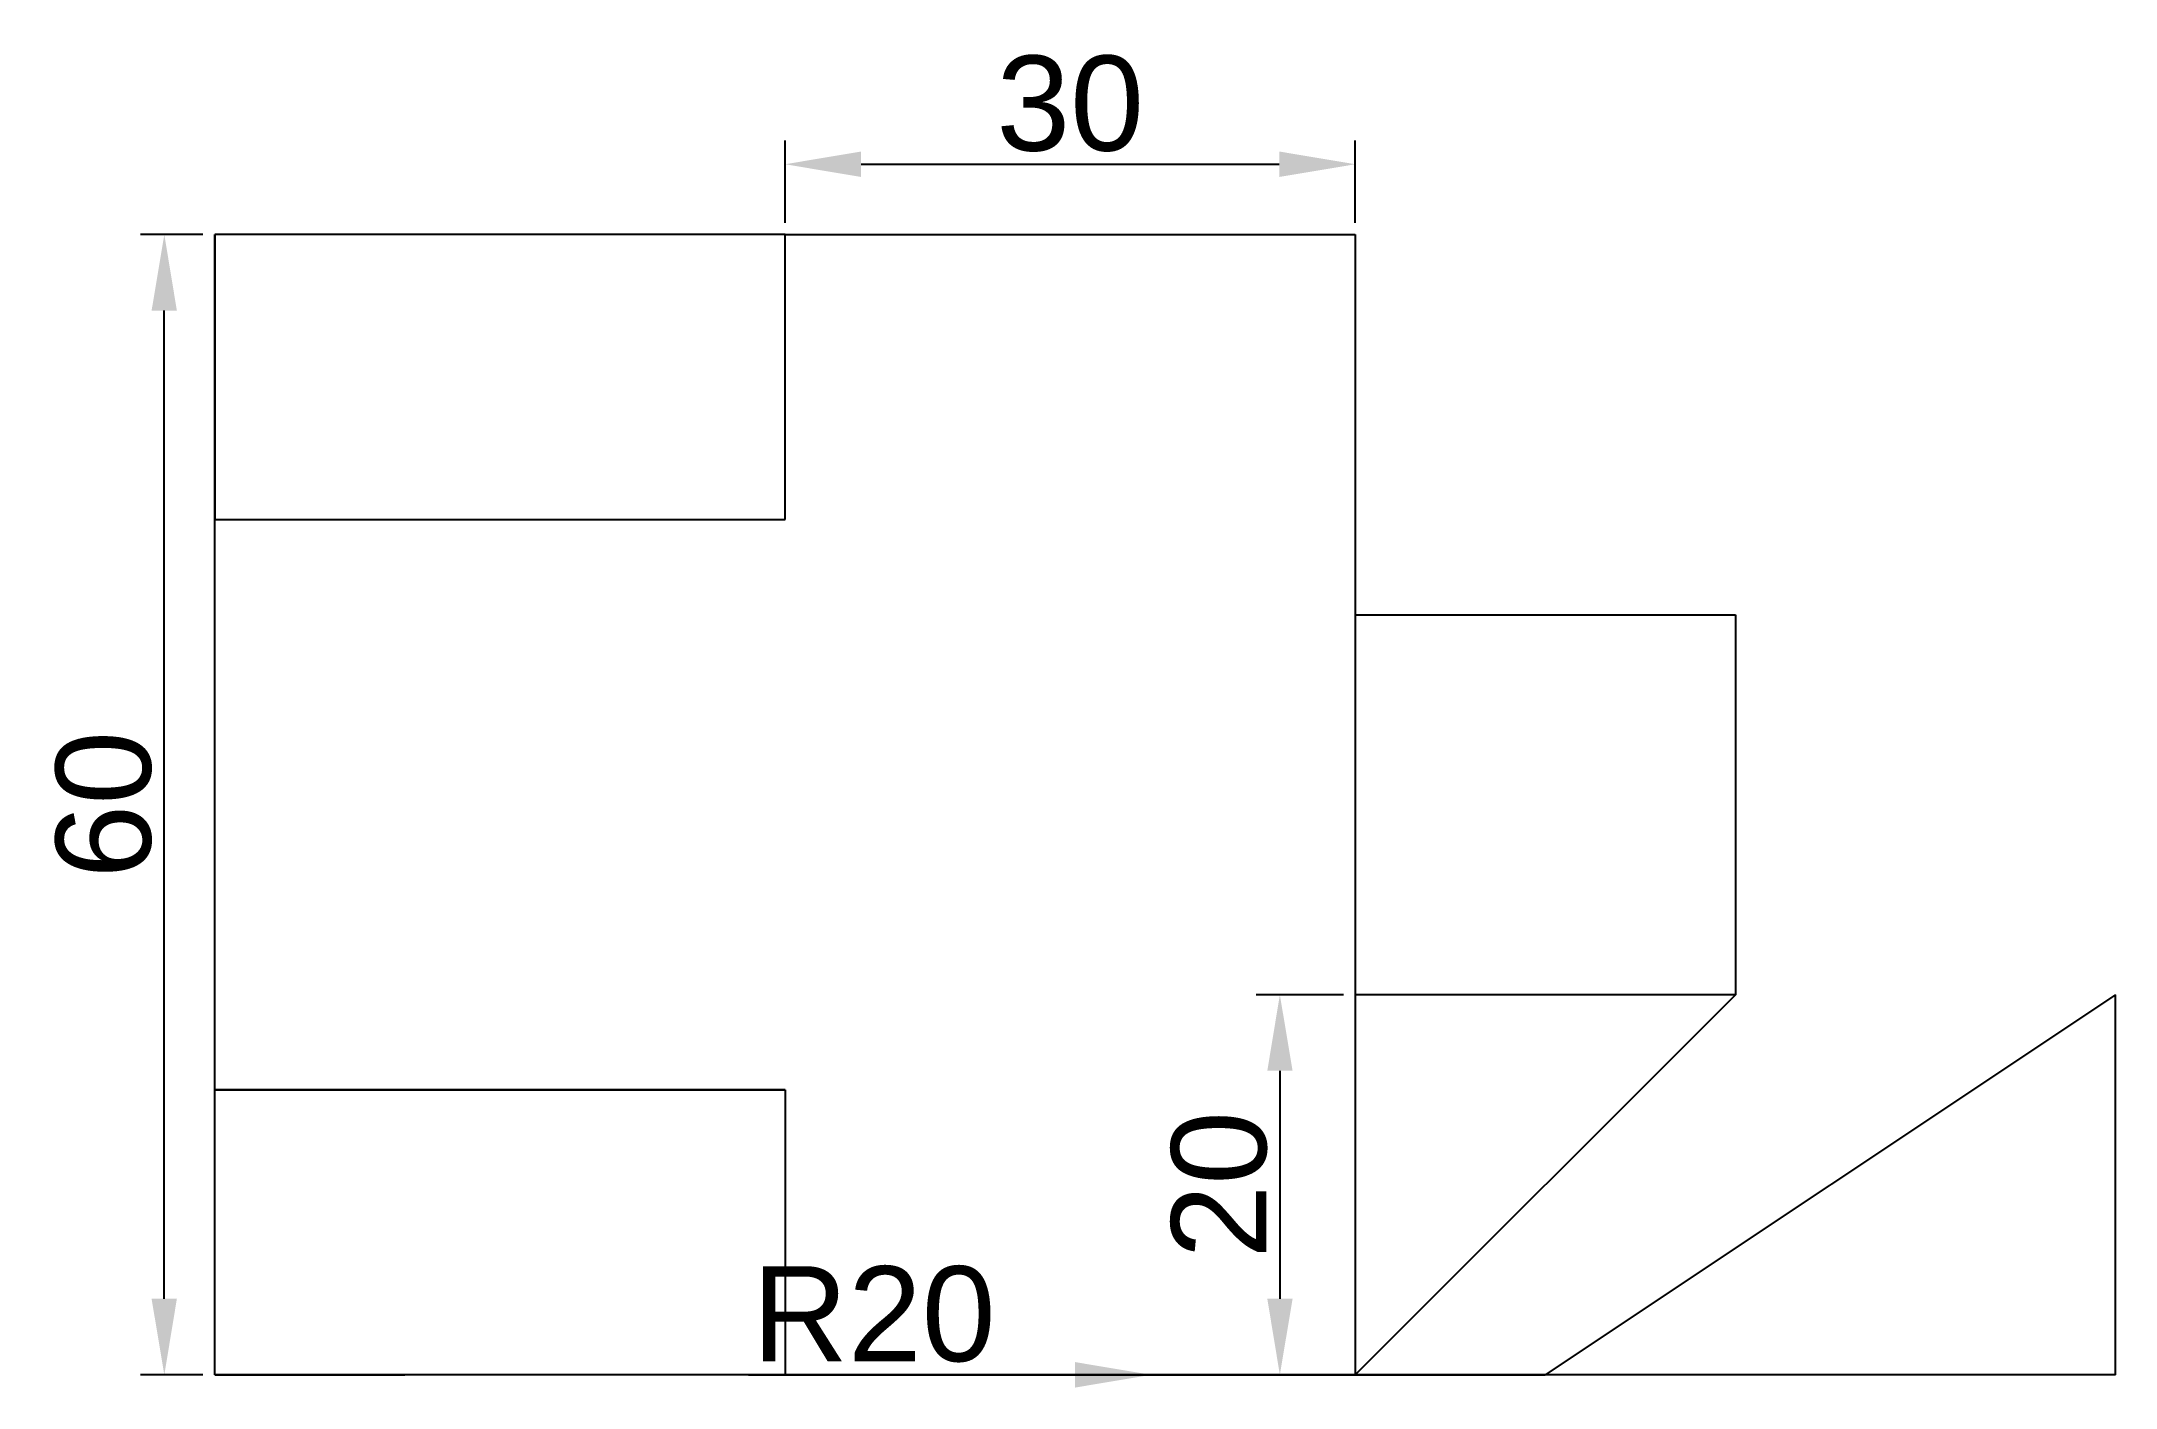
# Model space of a CAD drawing. Header units: millimetres. Extents: x -11 to 98, y 0 to 71.
import ezdxf

# ---------------------------------------------------------------- set-up
doc = ezdxf.new("R2010")
doc.units = ezdxf.units.MM
doc.styles.get("Standard").update_dxf_attribs({"font": 'arial.ttf'})
doc.dimstyles.new('ISO-25', dxfattribs={"dimtxt": 5, "dimasz": 4, "dimexe": 1.25, "dimexo": 0.625, "dimtad": 1, "dimtxsty": 'Standard', "dimcen": 2.5, "dimadec": 0, "dimazin": 0, "dimtfac": 1, "dimtmove": 1, "dimatfit": 3, "dimfxl": 1, "dimarcsym": 1})

# ---------------------------------------------------------------- blocks, each defined once
blk = doc.blocks.new('*D1')
at = {"color": 0, "lineweight": -2, "transparency": 16777216}
for p, q in [((-2.89, 60.48), (-6.17, 60.48)), ((-4.92, 4.48), (-4.92, 56.48)), ((-2.89, 0.48), (-6.17, 0.48))]:
    blk.add_line(p, q, dxfattribs=at)
at = {"color": 0, "transparency": 16777216}
for points in [[(-5.59, 56.48), (-4.26, 56.48), (-4.92, 60.48)], [(-5.59, 4.48), (-4.26, 4.48), (-4.92, 0.48)]]:
    blk.add_solid(points, dxfattribs=at)
at = {"layer": 'Defpoints', "color": 0, "transparency": 16777216}
for p in [(-4.92, 60.48), (-2.26, 60.48), (-2.26, 0.48)]:
    blk.add_point(p, dxfattribs=at)
at = {"color": 0, "transparency": 16777216, "insert": (-8.1, 30.48), "char_height": 5, "attachment_point": 5, "rotation": 90}
blk.add_mtext('60', dxfattribs=at)
blk = doc.blocks.new('*D4')
at = {"color": 0, "lineweight": -2, "transparency": 16777216}
blk.add_line((25.82, 0.48), (43, 0.48), dxfattribs=at)
at = {"color": 0, "transparency": 16777216}
blk.add_solid([(43, 1.15), (43, -0.19), (47, 0.48)], dxfattribs=at)
at = {"layer": 'Defpoints', "color": 0, "transparency": 16777216}
for p in [(27.74, 0.48), (47, 0.48, -5.37)]:
    blk.add_point(p, dxfattribs=at)
at = {"color": 0, "transparency": 16777216, "insert": (32.41, 3.66), "char_height": 5, "attachment_point": 5}
blk.add_mtext('R20', dxfattribs=at)
blk = doc.blocks.new('*D5')
at = {"color": 0, "lineweight": -2, "transparency": 16777216}
for p, q in [((27.74, 61.1), (27.74, 65.43)), ((57.74, 61.1), (57.74, 65.43)), ((31.74, 64.18), (53.74, 64.18))]:
    blk.add_line(p, q, dxfattribs=at)
at = {"color": 0, "transparency": 16777216}
for points in [[(31.74, 64.85), (31.74, 63.51), (27.74, 64.18)], [(53.74, 64.85), (53.74, 63.51), (57.74, 64.18)]]:
    blk.add_solid(points, dxfattribs=at)
at = {"layer": 'Defpoints', "color": 0, "transparency": 16777216}
for p in [(57.74, 64.18), (27.74, 60.48), (57.74, 60.48)]:
    blk.add_point(p, dxfattribs=at)
at = {"color": 0, "transparency": 16777216, "insert": (42.74, 67.36), "char_height": 5, "attachment_point": 5}
blk.add_mtext('30', dxfattribs=at)
blk = doc.blocks.new('*D6')
at = {"color": 0, "lineweight": -2, "transparency": 16777216}
for p, q in [((57.11, 20.48), (52.52, 20.48)), ((53.77, 16.48), (53.77, 4.48)), ((57.11, 0.48), (52.52, 0.48))]:
    blk.add_line(p, q, dxfattribs=at)
at = {"color": 0, "transparency": 16777216}
for points in [[(53.11, 16.48), (54.44, 16.48), (53.77, 20.48)], [(53.11, 4.48), (54.44, 4.48), (53.77, 0.48)]]:
    blk.add_solid(points, dxfattribs=at)
at = {"layer": 'Defpoints', "color": 0, "transparency": 16777216}
for p in [(57.74, 20.48), (53.77, 0.48), (57.74, 0.48)]:
    blk.add_point(p, dxfattribs=at)
at = {"color": 0, "transparency": 16777216, "insert": (50.59, 10.48), "char_height": 5, "attachment_point": 5, "rotation": 90}
blk.add_mtext('20', dxfattribs=at)

msp = doc.modelspace()

# ---------------------------------------------------------------- linework, layer by layer
for p, q in [((-2.264, 0.479), (-2.264, 60.479)), ((-2.264, 60.479), (-2.264, 60.479, 20)), ((-2.264, 60.479, 20), (-2.264, 45.479, 20)), ((27.736, 60.479, 50), (-2.264, 60.479, 20)), ((27.736, 45.479, 50), (27.736, 60.479, 50)), ((27.736, 60.479, 50), (57.736, 60.479, 50)), ((57.736, 60.479, 50), (57.736, 20.479, 50)), ((-2.264, 15.479, 50), (-2.264, 45.479, 50)), ((-2.264, 45.479, 20), (-2.264, 45.479, 50)), ((-2.264, 45.479, 50), (27.736, 45.479, 50)), ((57.736, 40.479, 50), (77.736, 40.479, 50)), ((77.736, 40.479, 50), (77.736, 20.479, 50)), ((77.736, 20.479, 50), (57.736, 20.479, 50)), ((57.736, 20.479, 50), (57.736, 0.479, 50)), ((77.736, 20.479, 50), (57.736, 0.479, 50)), ((97.736, 20.479, 30), (67.736, 0.479, 50)), ((97.736, 0.479, 30), (97.736, 20.479, 30)), ((-2.264, 0.479, 20), (-2.264, 15.479, 20)), ((-2.264, 15.479, 20), (-2.264, 15.479, 50)), ((-2.264, 15.479, 50), (27.736, 15.479, 50)), ((27.736, 15.479, 50), (-2.264, 15.479, 20)), ((27.736, 15.479, 50), (27.736, 0.479, 50)), ((-2.264, 0.479), (-2.264, 0.479, 20)), ((27.736, 0.479, 50), (-2.264, 0.479, 20)), ((-2.264, 0.479), (7.736, 0.479)), ((7.736, 0.479), (-2.264, 0.479)), ((27.736, 0.479, 50), (67.736, 0.479, 50)), ((97.736, 0.479), (47.736, 0.479)), ((57.736, 0.479, 50), (57.736, 0.479, 30)), ((57.736, 0.479, 30), (67.736, 0.479, 30)), ((97.736, 0.479, 30), (67.736, 0.479, 30)), ((97.736, 0.479, 30), (97.736, 0.479))]:
    msp.add_line(p, q)
at = {"extrusion": (0, -1, 0)}
msp.add_line((47.736, 0.479), (27.736, 0.479, 20), dxfattribs=at)
msp.add_arc((27.736, 0, -0.479), 20, 0, 180, dxfattribs=at)

# ---------------------------------------------------------------- dimensions: what is measured, and where the dimension line sits
for base, p1, p2, angle, picture, middle in [((57.736, 64.18, 50), (27.736, 60.479, 50), (57.736, 60.479, 50), 0, '*D5', (42.736, 67.359, 50)), ((-4.924, 60.479), (-2.264, 0.479), (-2.264, 60.479), 90, '*D1', (-8.102, 30.479)), ((53.772, 0.479, 50), (57.736, 20.479, 50), (57.736, 0.479, 50), 90, '*D6', (50.594, 10.479, 50))]:
    dim = msp.add_linear_dim(base=base, p1=p1, p2=p2, angle=angle, dimstyle='ISO-25')
    dim.commit()
    dim.dimension.update_dxf_attribs({"geometry": picture, "text_midpoint": middle})
dim = msp.add_radius_dim(center=(27.7356, 0.4789), mpoint=(47.0007, 0.4789, -5.3718), dimstyle='ISO-25')
dim.commit()
dim.dimension.update_dxf_attribs({"geometry": '*D4', "text_midpoint": (32.4105, 0.4789), "dimtype": 164})

doc.saveas('drawing.dxf')
